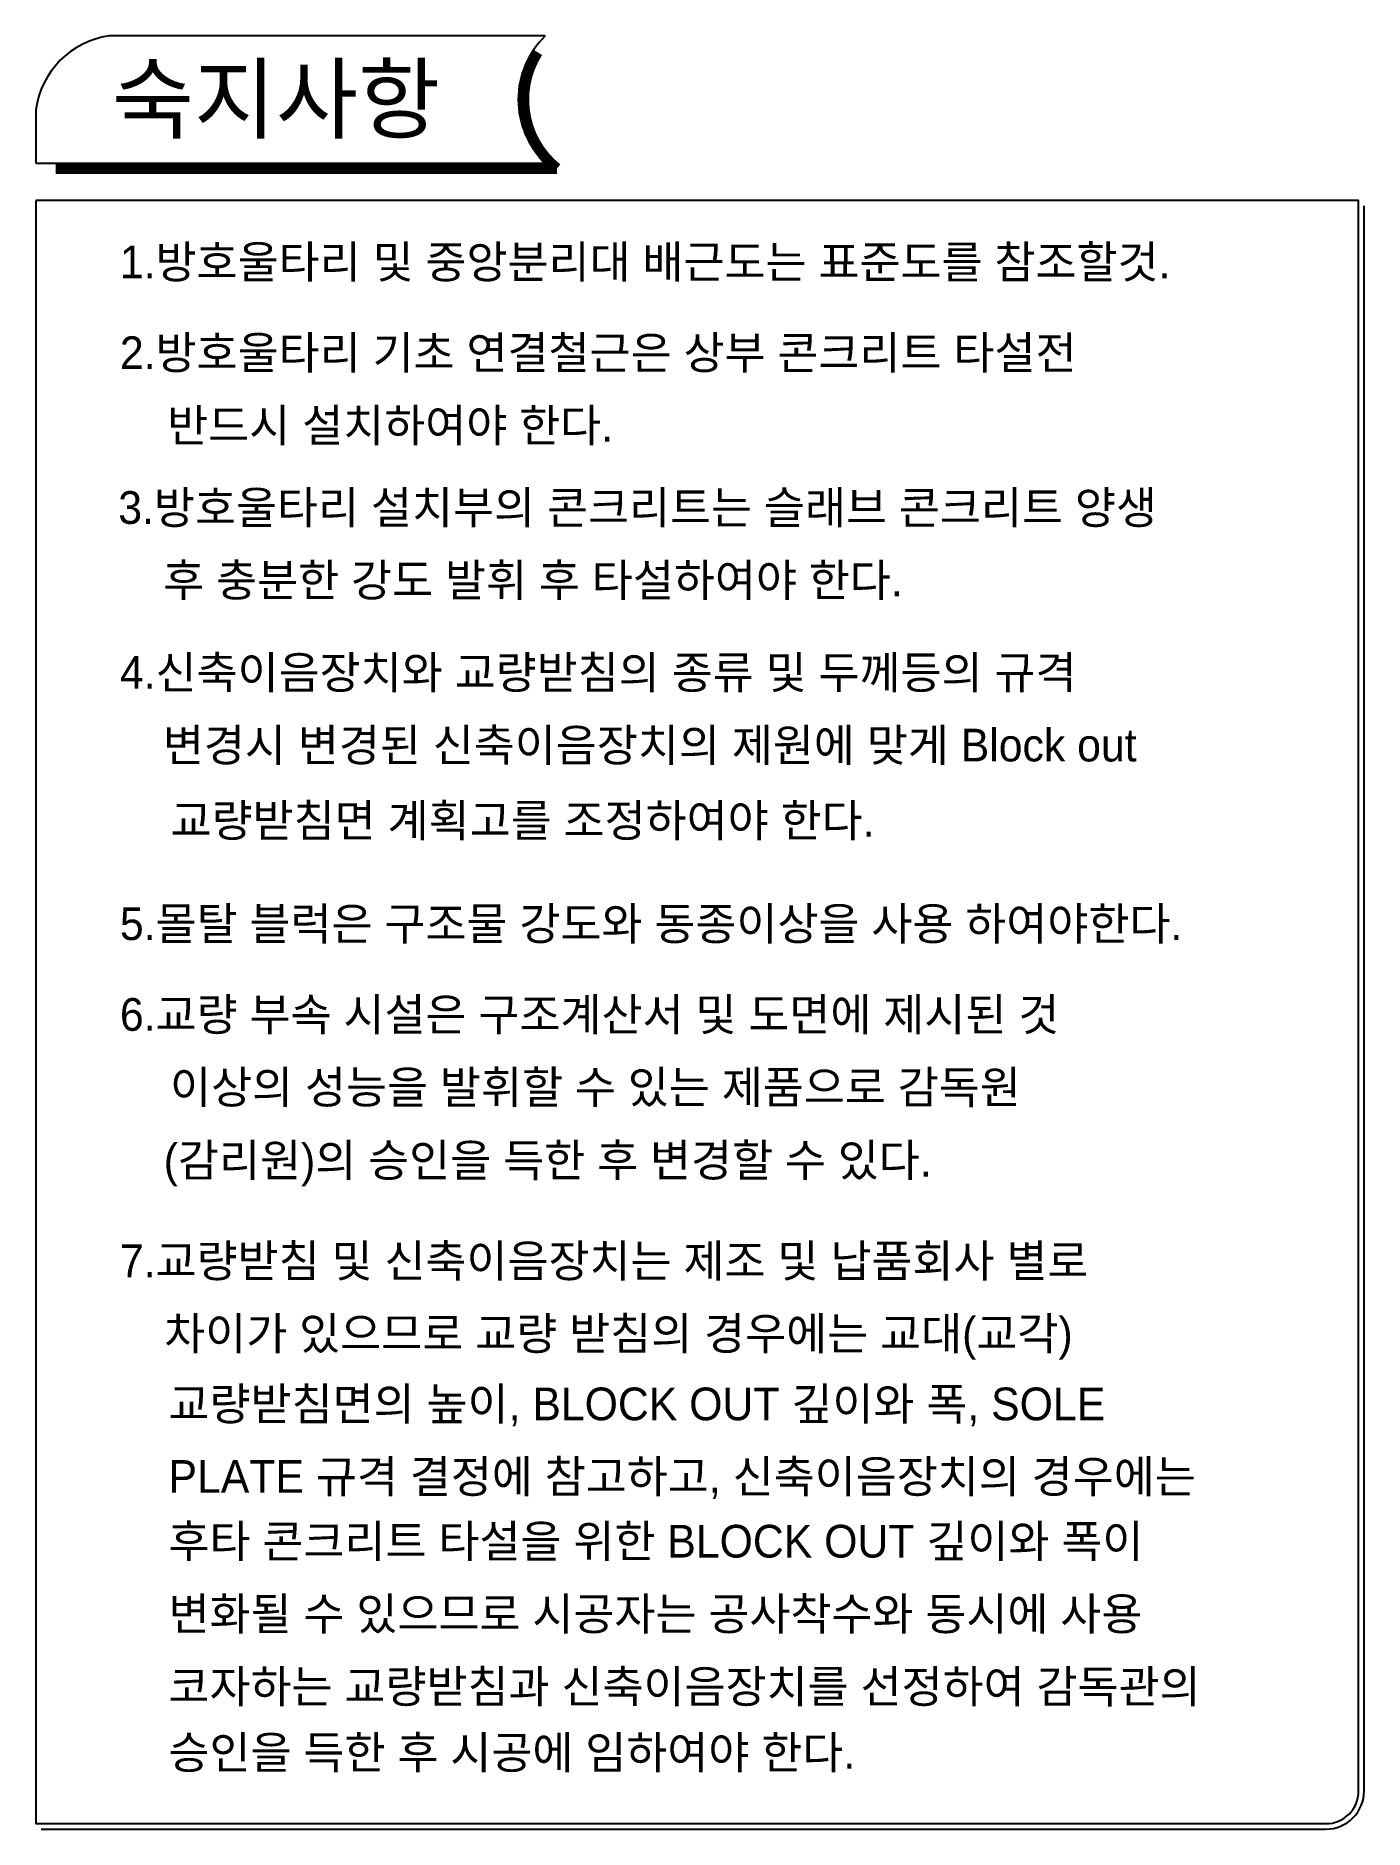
# Model space of a CAD drawing. Extents: x 0 to 122, y -149 to 15.
import ezdxf

# ---------------------------------------------------------------- set-up
doc = ezdxf.new("R2010")
doc.units = 0
doc.header["$LTSCALE"] = 300
doc.layers.get('0').update_dxf_attribs({"linetype": 'CONTINUOUS'})
doc.layers.add('txt', color=7, linetype='CONTINUOUS')
doc.styles.add('주 TITLE', font='Gulim.ttf')
doc.styles.add('주TITLE', font='taegulim.TTF')

msp = doc.modelspace()

# ---------------------------------------------------------------- linework, layer by layer
for p, q in [((0, 8.31), (0, 3.42)), ((0, 3.42), (46.74, 3.42))]:
    msp.add_line(p, q)
msp.add_lwpolyline([(46.74, 15.1), (6.71, 15.1)])
at = {"const_width": 1}
msp.add_lwpolyline([(46.03, 13.61, 0.382149), (47.81, 2.92), (1.83, 2.92)], format="xyb", dxfattribs=at)
at = {"color": 4}
msp.add_lwpolyline([(0, 0), (0, -148.96), (118.38, -148.96, 0.414214), (121.38, -145.96), (121.38, 0)], format="xyb", close=True, dxfattribs=at)
msp.add_lwpolyline([(0.5, -149.46), (118.38, -149.46, 0.414214), (121.88, -145.96), (121.88, -0.5)], format="xyb", dxfattribs=at)
for centre, radius, start, end in [((7.85, 7.27), 7.92, 98.2943, 172.4371), ((52.39, 9.26), 8.12, 134.0469, 225.9531)]:
    msp.add_arc(centre, radius, start, end)

# ---------------------------------------------------------------- texts
at = {"layer": 'txt', "color": 6, "style": '주TITLE'}
msp.add_text('숙지사항', height=6, dxfattribs=at).set_placement((6.98, 6.32))
at = {"layer": 'txt', "style": '주 TITLE'}
for s, p in [('1.방호울타리 및 중앙분리대 배근도는 표준도를 참조할것.', (7.71, -7.14)), ('2.방호울타리 기초 연결철근은 상부 콘크리트 타설전', (7.71, -15.47)), ('반드시 설치하여야 한다.', (12.05, -22.14)), ('3.방호울타리 설치부의 콘크리트는 슬래브 콘크리트 양생', (7.56, -29.68)), ('후 충분한 강도 발휘 후 타설하여야 한다.', (11.68, -36.34)), ('4.신축이음장치와 교량받침의 종류 및 두께등의 규격', (7.71, -44.81)), ('변경시 변경된 신축이음장치의 제원에 맞게 Block out', (11.65, -51.48)), ('교량받침면 계획고를 조정하여야 한다.', (12.36, -58.39)), ('5.몰탈 블럭은 구조물 강도와 동종이상을 사용 하여야한다. ', (7.71, -67.87)), ('6.교량 부속 시설은 구조계산서 및 도면에 제시된 것', (7.71, -76.2)), ('이상의 성능을 발휘할 수 있는 제품으로 감독원', (12.31, -82.87)), ('(감리원)의 승인을 득한 후 변경할 수 있다.', (11.73, -89.58)), ('7.교량받침 및 신축이음장치는 제조 및 납품회사 별로', (7.71, -98.81)), ('차이가 있으므로 교량 받침의 경우에는 교대(교각)', (11.78, -105.48)), ('교량받침면의 높이, BLOCK OUT 깊이와 폭, SOLE', (12.17, -111.94)), ('PLATE 규격 결정에 참고하고, 신축이음장치의 경우에는', (12.17, -118.6)), ('후타 콘크리트 타설을 위한 BLOCK OUT 깊이와 폭이', (12.17, -124.54)), ('변화될 수 있으므로 시공자는 공사착수와 동시에 사용', (12.17, -131.2)), ('코자하는 교량받침과 신축이음장치를 선정하여 감독관의', (12.17, -137.87)), ('승인을 득한 후 시공에 임하여야 한다.', (12.17, -143.92))]:
    msp.add_text(s, height=3, dxfattribs=at).set_placement(p)

doc.saveas('drawing.dxf')
